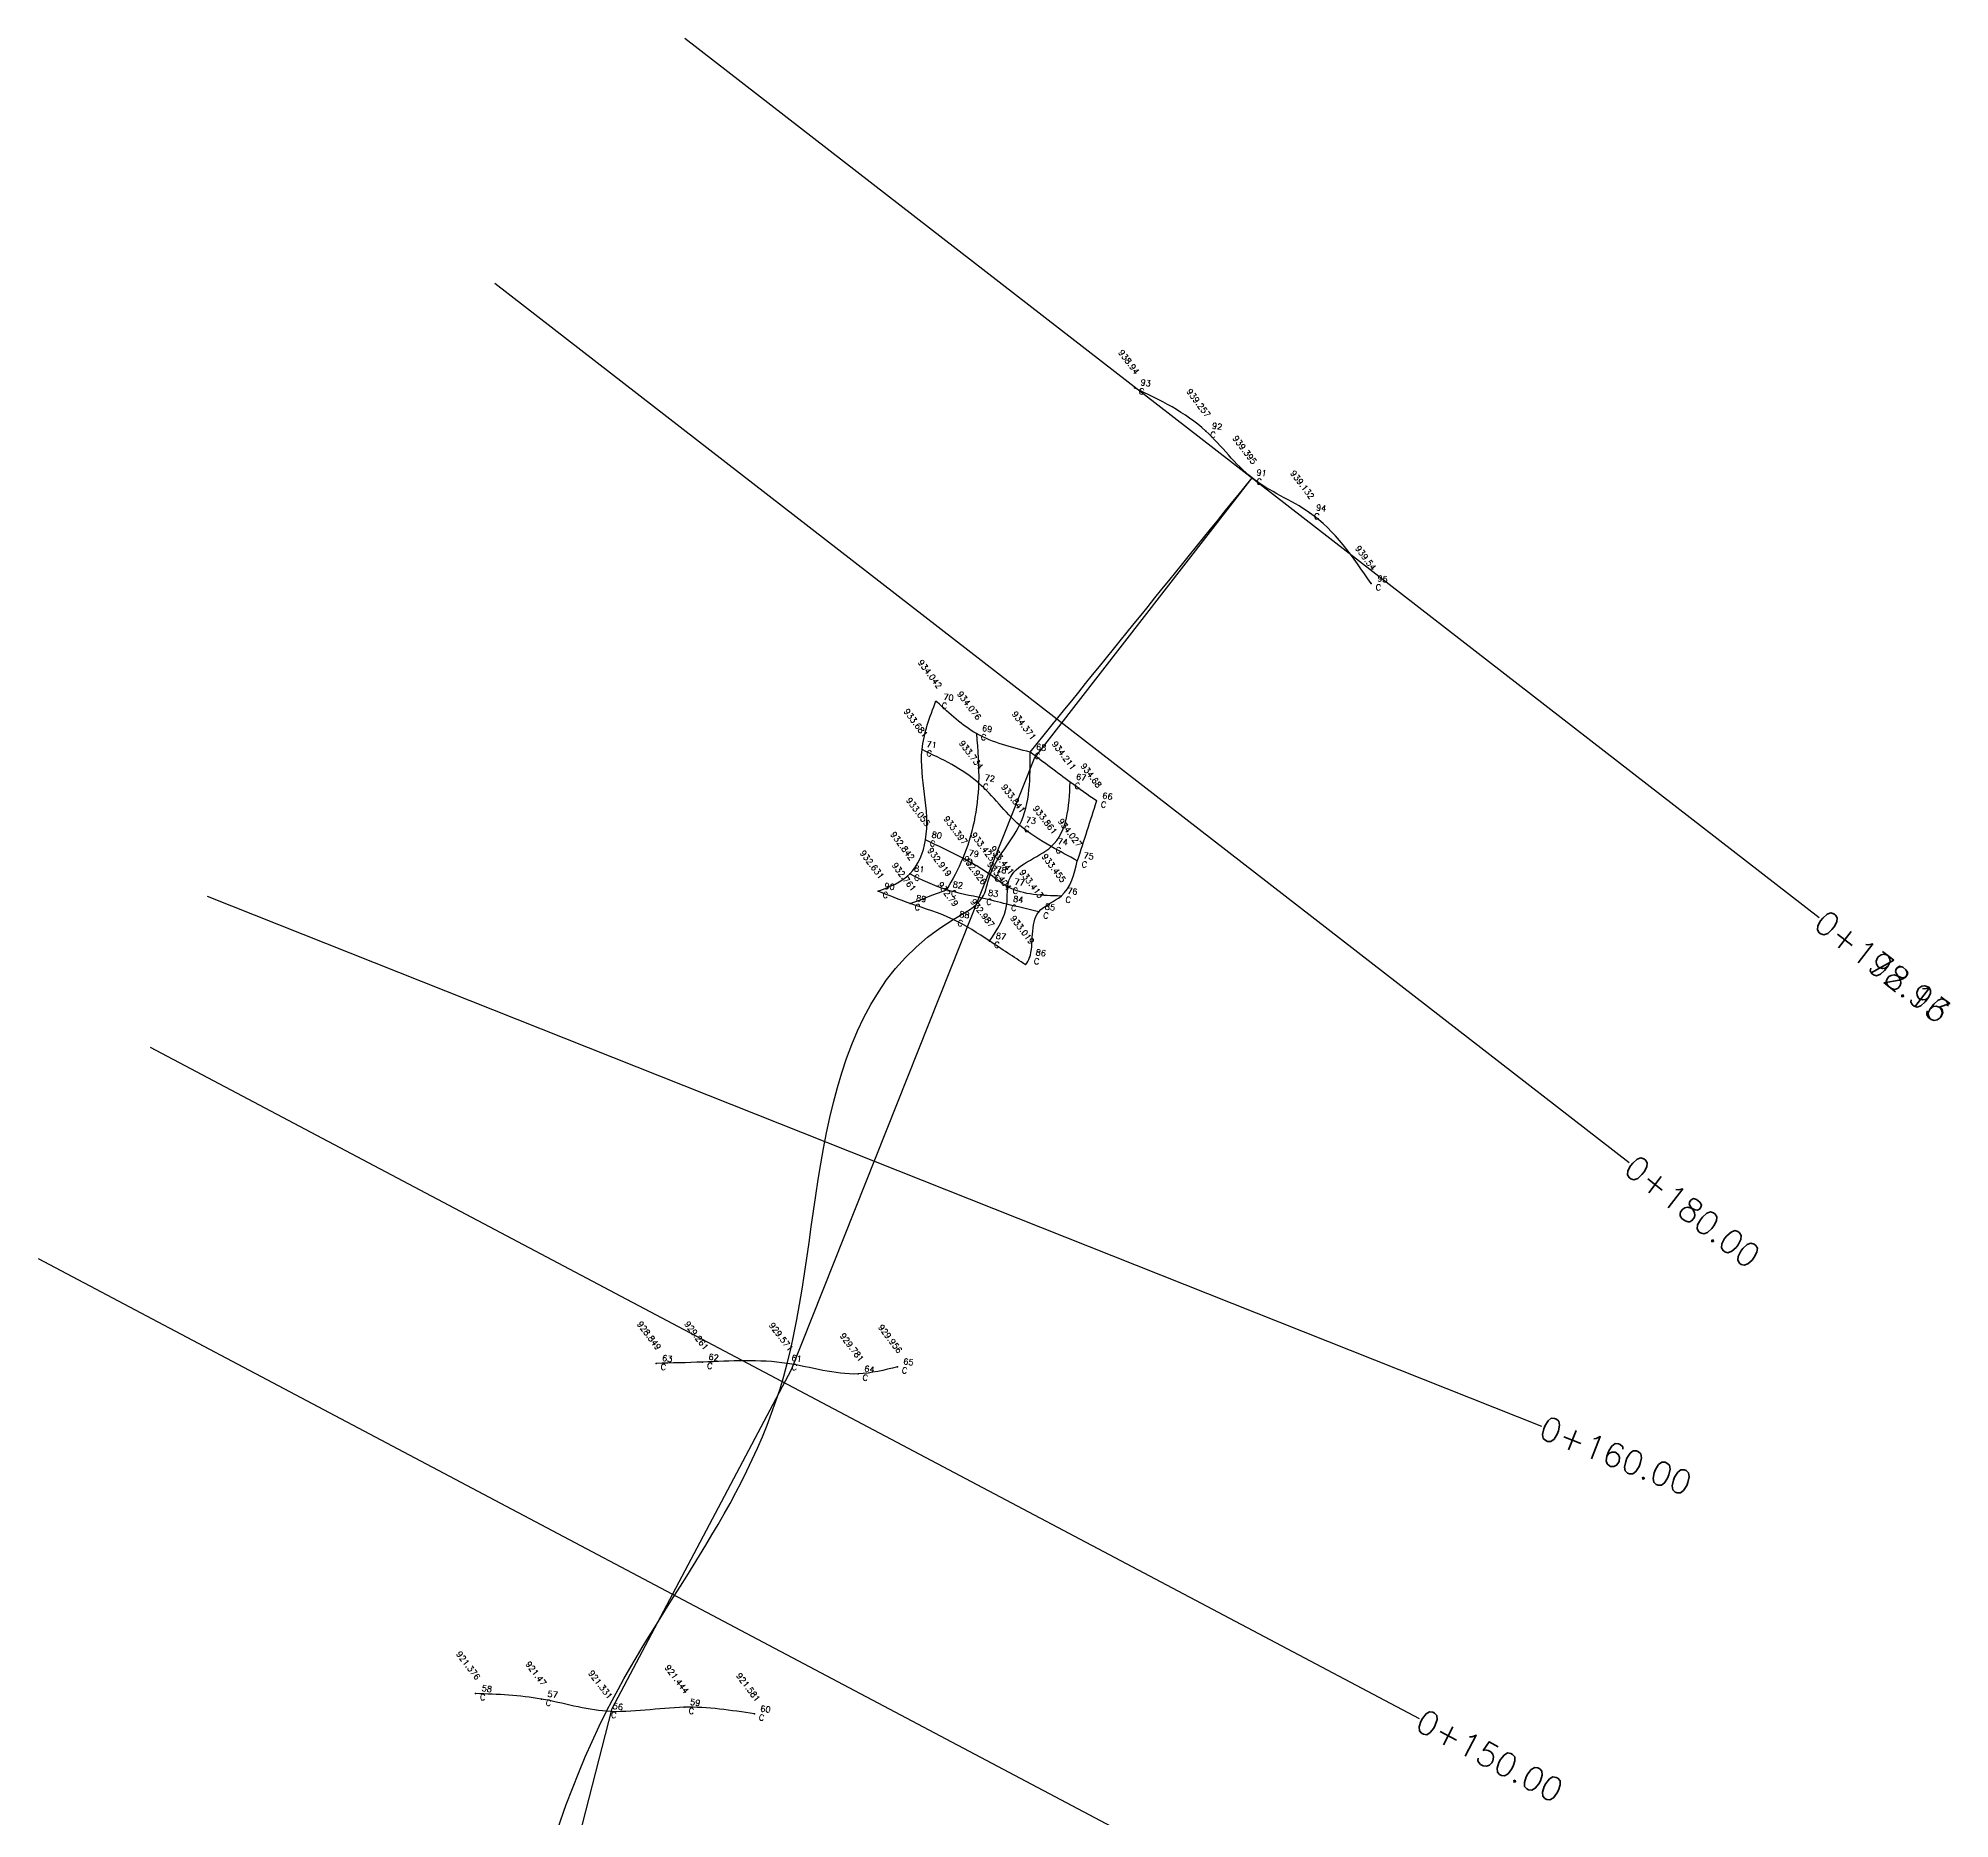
# Model space of a CAD drawing. Header units: millimetres. Extents: x 1849 to 4221, y 1726 to 2718.
# Drawn here: x 1858.1 to 1938, y 1851 to 1925.4 of the extents above; entities that cross this region are included whole.
import ezdxf
from ezdxf.enums import TextEntityAlignment as Align

# ---------------------------------------------------------------- set-up
doc = ezdxf.new("R2010")
doc.units = ezdxf.units.MM
for name, color, linetype in [('Chainage', 7, 'Continuous'), ('Points', 7, 'Continuous'), ('Points-ELV', 6, 'Continuous'), ('Points-NUM', 4, 'Continuous'), ('Points-TXT', 3, 'Continuous')]:
    doc.layers.add(name, color=color, linetype=linetype)
doc.styles.add('romans', font='romans.shx')

# ---------------------------------------------------------------- blocks, each defined once
blk = doc.blocks.new('POINTS')
at = {"layer": 'Points'}
blk.add_line((0, 0), (0, 0), dxfattribs=at)
blk.add_point((0, 0), dxfattribs=at)
at = {"layer": 'Points-ELV', "style": 'romans'}
blk.add_attdef('ELEV', text='', height=1, rotation=45, dxfattribs=at).set_placement((0, 0), align=Align.BOTTOM_LEFT)
at = {"layer": 'Points-NUM', "style": 'romans'}
blk.add_attdef('PTNUM', text='', height=1, dxfattribs=at).set_placement((0, 0), align=Align.BOTTOM_RIGHT)
at = {"layer": 'Points-TXT', "style": 'romans'}
blk.add_attdef('DESC', text='', height=1, dxfattribs=at).set_placement((0, 0), align=Align.BOTTOM_RIGHT)

msp = doc.modelspace()

# ---------------------------------------------------------------- linework, layer by layer
msp.add_lwpolyline([(1900.846, 1730.73), (1902.408, 1743.622), (1899.678, 1755.174), (1893.715, 1774.143), (1892.998, 1792.879), (1894.779, 1812.59), (1876.057, 1832.087), (1882.094, 1855.604), (1889.594, 1869.777), (1899.746, 1895.335), (1908.835, 1907.056)])
for points in [[(1913.818, 1902.635, 939.54), (1911.243, 1905.601, 939.132), (1908.835, 1907.056, 939.395), (1906.906, 1909.015, 939.257), (1903.921, 1910.827, 938.94)], [(1899.565, 1895.592, 934.371), (1908.835, 1907.056, 939.395)], [(1893.215, 1889.774, 932.631), (1894.531, 1890.497, 932.842), (1895.189, 1891.92, 933.055), (1895.044, 1895.696, 933.681), (1895.627, 1897.733, 934.042)], [(1897.32, 1896.367, 934.076), (1897.407, 1894.301, 933.734), (1896.748, 1891.152, 933.397), (1896.072, 1889.836, 932.919)], [(1875.825, 1831.972, 916.254), (1881.862, 1855.489, 921.331), (1889.413, 1870.034, 929.571), (1896.345, 1888.595, 932.79), (1897.548, 1889.487, 932.926), (1897.891, 1890.468, 933.423), (1899.123, 1892.537, 933.841), (1899.565, 1895.592, 934.371)], [(1901.534, 1891.048, 934.027), (1900.446, 1891.645, 933.861), (1899.123, 1892.537, 933.841), (1897.407, 1894.301, 933.734), (1895.044, 1895.696, 933.681)], [(1902.336, 1893.55, 934.68), (1901.237, 1894.336, 934.211), (1899.565, 1895.592, 934.371)], [(1902.336, 1893.55, 934.68), (1901.534, 1891.048, 934.027)], [(1899.375, 1886.697, 933.233), (1899.537, 1887.002, 933.019), (1899.923, 1888.914, 933.413), (1900.857, 1889.574, 933.455), (1901.534, 1891.048, 934.027)], [(1894.553, 1889.263, 932.761), (1896.072, 1889.836, 932.919)], [(1894.018, 1869.894, 929.956), (1892.375, 1869.593, 929.781), (1889.413, 1870.034, 929.571), (1885.876, 1870.088, 929.261), (1883.936, 1870.037, 928.849)], [(1888.042, 1855.38, 921.581), (1885.107, 1855.657, 921.444), (1881.862, 1855.489, 921.331), (1879.135, 1856, 921.47), (1876.385, 1856.233, 921.376)]]:
    msp.add_spline(points, degree=3)
for points, knots in [([(1899.565, 1895.592, 934.371), (1898.784, 1895.786, 934.25), (1897.315, 1896.151, 934.022), (1896.182, 1897.213, 934.037), (1895.645, 1897.716, 934.042), (1895.627, 1897.733, 934.042)], [0, 0, 0, 0, 2.393417, 4.497124, 4.568003, 4.568003, 4.568003, 4.568003]), ([(1897.871, 1887.689, 932.987), (1898.192, 1888.169, 933.17), (1898.699, 1888.927, 933.458), (1898.487, 1890.802, 933.389), (1901.091, 1891.431, 933.982), (1901.185, 1893.305, 934.132), (1901.237, 1894.336, 934.211)], [0, 0, 0, 0, 1.7538, 2.770986, 5.057086, 7.883856, 7.883856, 7.883856, 7.883856]), ([(1900.857, 1889.574, 933.455), (1900.075, 1889.591, 933.456), (1898.974, 1889.615, 933.458), (1897.791, 1890.577, 933.411), (1896.622, 1891.239, 933.455), (1895.709, 1891.673, 933.201), (1895.189, 1891.92, 933.055)], [0, 0, 0, 0, 2.243298, 3.156689, 4.489053, 6.260061, 6.260061, 6.260061, 6.260061]), ([(1899.923, 1888.914, 933.413), (1899.462, 1889.023, 933.475), (1898.611, 1889.225, 933.591), (1897.486, 1889.518, 932.704), (1895.983, 1889.785, 933.003), (1895.03, 1890.252, 932.898), (1894.531, 1890.497, 932.842)], [0, 0, 0, 0, 1.376763, 2.545375, 4.062242, 5.740859, 5.740859, 5.740859, 5.740859]), ([(1899.375, 1886.697, 933.233), (1898.875, 1887.027, 933.153), (1897.881, 1887.683, 932.99), (1896.348, 1888.693, 932.729), (1894.69, 1889.19, 932.812), (1893.658, 1889.599, 932.685), (1893.215, 1889.774, 932.631)], [931.174018, 931.174018, 931.174018, 931.174018, 932.988829, 934.774893, 936.68714, 938.124935, 938.124935, 938.124935, 938.124935])]:
    msp.add_open_spline(points, degree=3, knots=knots)
at = {"layer": 'Chainage'}
for p, q in [((1885.127, 1925.439), (1932.542, 1888.673)), ((1885.127, 1925.439), (1932.542, 1888.673)), ((1877.186, 1915.198), (1924.602, 1878.432)), ((1865.173, 1889.563), (1920.935, 1867.414)), ((1862.785, 1883.255), (1915.817, 1855.192)), ((1858.108, 1874.416), (1911.14, 1846.353))]:
    msp.add_line(p, q, dxfattribs=at)

# ---------------------------------------------------------------- block references
at = {"layer": 'Points', "linetype": 'Continuous'}
ref = msp.add_blockref('POINTS', (1903.921, 1910.827, 938.94), dxfattribs=dict(at, xscale=-1, rotation=352.1430680032618))
ref.add_attrib('PTNUM', '93', dxfattribs={"layer": 'Points-NUM', "height": 0.25, "rotation": 352.14307, "style": 'romans'}).set_placement((1904.578, 1910.8, 938.94), align=Align.BOTTOM_RIGHT)
ref.add_attrib('DESC', 'C', dxfattribs={"layer": 'Points-TXT', "height": 0.25, "rotation": 352.14307, "style": 'romans'}).set_placement((1904.303, 1910.459, 938.94), align=Align.BOTTOM_RIGHT)
ref.add_attrib('ELEV', '938.94', dxfattribs={"layer": 'Points-ELV', "height": 0.25, "rotation": 307.14307, "style": 'romans'}).set_placement((1903.174, 1912.252, 938.94), align=Align.BOTTOM_LEFT)
ref = msp.add_blockref('POINTS', (1906.906, 1909.015, 939.257), dxfattribs=dict(at, xscale=-1, rotation=352.1430680032618))
ref.add_attrib('PTNUM', '92', dxfattribs={"layer": 'Points-NUM', "height": 0.25, "rotation": 352.14307, "style": 'romans'}).set_placement((1907.563, 1908.988, 939.257), align=Align.BOTTOM_RIGHT)
ref.add_attrib('DESC', 'C', dxfattribs={"layer": 'Points-TXT', "height": 0.25, "rotation": 352.14307, "style": 'romans'}).set_placement((1907.288, 1908.647, 939.257), align=Align.BOTTOM_RIGHT)
ref.add_attrib('ELEV', '939.257', dxfattribs={"layer": 'Points-ELV', "height": 0.25, "rotation": 307.14307, "style": 'romans'}).set_placement((1906.023, 1910.62, 939.257), align=Align.BOTTOM_LEFT)
ref = msp.add_blockref('POINTS', (1908.835, 1907.056, 939.395), dxfattribs=dict(at, xscale=-1, rotation=352.1430680032618))
ref.add_attrib('PTNUM', '91', dxfattribs={"layer": 'Points-NUM', "height": 0.25, "rotation": 352.14307, "style": 'romans'}).set_placement((1909.421, 1907.038, 939.395), align=Align.BOTTOM_RIGHT)
ref.add_attrib('DESC', 'C', dxfattribs={"layer": 'Points-TXT', "height": 0.25, "rotation": 352.14307, "style": 'romans'}).set_placement((1909.216, 1906.688, 939.395), align=Align.BOTTOM_RIGHT)
ref.add_attrib('ELEV', '939.395', dxfattribs={"layer": 'Points-ELV', "height": 0.25, "rotation": 307.14307, "style": 'romans'}).set_placement((1907.951, 1908.661, 939.395), align=Align.BOTTOM_LEFT)
ref = msp.add_blockref('POINTS', (1911.243, 1905.601, 939.132), dxfattribs=dict(at, xscale=-1, rotation=352.1430680032618))
ref.add_attrib('PTNUM', '94', dxfattribs={"layer": 'Points-NUM', "height": 0.25, "rotation": 352.14307, "style": 'romans'}).set_placement((1911.912, 1905.572, 939.132), align=Align.BOTTOM_RIGHT)
ref.add_attrib('DESC', 'C', dxfattribs={"layer": 'Points-TXT', "height": 0.25, "rotation": 352.14307, "style": 'romans'}).set_placement((1911.625, 1905.233, 939.132), align=Align.BOTTOM_RIGHT)
ref.add_attrib('ELEV', '939.132', dxfattribs={"layer": 'Points-ELV', "height": 0.25, "rotation": 307.14307, "style": 'romans'}).set_placement((1910.36, 1907.206, 939.132), align=Align.BOTTOM_LEFT)
ref = msp.add_blockref('POINTS', (1913.818, 1902.635, 939.54), dxfattribs=dict(at, xscale=-1, rotation=352.1430680032618))
ref.add_attrib('PTNUM', '95', dxfattribs={"layer": 'Points-NUM', "height": 0.25, "rotation": 352.14307, "style": 'romans'}).set_placement((1914.475, 1902.608, 939.54), align=Align.BOTTOM_RIGHT)
ref.add_attrib('DESC', 'C', dxfattribs={"layer": 'Points-TXT', "height": 0.25, "rotation": 352.14307, "style": 'romans'}).set_placement((1914.2, 1902.267, 939.54), align=Align.BOTTOM_RIGHT)
ref.add_attrib('ELEV', '939.54', dxfattribs={"layer": 'Points-ELV', "height": 0.25, "rotation": 307.14307, "style": 'romans'}).set_placement((1913.071, 1904.06, 939.54), align=Align.BOTTOM_LEFT)
ref = msp.add_blockref('POINTS', (1895.68, 1897.683, 934.042), dxfattribs=dict(at, xscale=-1, rotation=352.1430680032618))
ref.add_attrib('PTNUM', '70', dxfattribs={"layer": 'Points-NUM', "height": 0.25, "rotation": 352.14307, "style": 'romans'}).set_placement((1896.337, 1897.656, 934.042), align=Align.BOTTOM_RIGHT)
ref.add_attrib('DESC', 'C', dxfattribs={"layer": 'Points-TXT', "height": 0.25, "rotation": 352.14307, "style": 'romans'}).set_placement((1896.062, 1897.315, 934.042), align=Align.BOTTOM_RIGHT)
ref.add_attrib('ELEV', '934.042', dxfattribs={"layer": 'Points-ELV', "height": 0.25, "rotation": 307.14307, "style": 'romans'}).set_placement((1894.797, 1899.289, 934.042), align=Align.BOTTOM_LEFT)
ref = msp.add_blockref('POINTS', (1895.044, 1895.696, 933.681), dxfattribs=dict(at, xscale=-1, rotation=352.1430680032618))
ref.add_attrib('PTNUM', '71', dxfattribs={"layer": 'Points-NUM', "height": 0.25, "rotation": 352.14307, "style": 'romans'}).set_placement((1895.63, 1895.678, 933.681), align=Align.BOTTOM_RIGHT)
ref.add_attrib('DESC', 'C', dxfattribs={"layer": 'Points-TXT', "height": 0.25, "rotation": 352.14307, "style": 'romans'}).set_placement((1895.426, 1895.328, 933.681), align=Align.BOTTOM_RIGHT)
ref.add_attrib('ELEV', '933.681', dxfattribs={"layer": 'Points-ELV', "height": 0.25, "rotation": 307.14307, "style": 'romans'}).set_placement((1894.204, 1897.244, 933.681), align=Align.BOTTOM_LEFT)
ref = msp.add_blockref('POINTS', (1897.32, 1896.367, 934.076), dxfattribs=dict(at, xscale=-1, rotation=352.1430680032618))
ref.add_attrib('PTNUM', '69', dxfattribs={"layer": 'Points-NUM', "height": 0.25, "rotation": 352.14307, "style": 'romans'}).set_placement((1897.954, 1896.343, 934.076), align=Align.BOTTOM_RIGHT)
ref.add_attrib('DESC', 'C', dxfattribs={"layer": 'Points-TXT', "height": 0.25, "rotation": 352.14307, "style": 'romans'}).set_placement((1897.702, 1895.999, 934.076), align=Align.BOTTOM_RIGHT)
ref.add_attrib('ELEV', '934.076', dxfattribs={"layer": 'Points-ELV', "height": 0.25, "rotation": 307.14307, "style": 'romans'}).set_placement((1896.437, 1897.972, 934.076), align=Align.BOTTOM_LEFT)
ref = msp.add_blockref('POINTS', (1899.565, 1895.592, 934.371), dxfattribs=dict(at, xscale=-1, rotation=352.1430680032618))
ref.add_attrib('PTNUM', '68', dxfattribs={"layer": 'Points-NUM', "height": 0.25, "rotation": 352.14307, "style": 'romans'}).set_placement((1900.211, 1895.566, 934.371), align=Align.BOTTOM_RIGHT)
ref.add_attrib('DESC', 'C', dxfattribs={"layer": 'Points-TXT', "height": 0.25, "rotation": 352.14307, "style": 'romans'}).set_placement((1899.947, 1895.224, 934.371), align=Align.BOTTOM_RIGHT)
ref.add_attrib('ELEV', '934.371', dxfattribs={"layer": 'Points-ELV', "height": 0.25, "rotation": 307.14307, "style": 'romans'}).set_placement((1898.725, 1897.14, 934.371), align=Align.BOTTOM_LEFT)
ref = msp.add_blockref('POINTS', (1897.407, 1894.301, 933.734), dxfattribs=dict(at, xscale=-1, rotation=352.1430680032618))
ref.add_attrib('PTNUM', '72', dxfattribs={"layer": 'Points-NUM', "height": 0.25, "rotation": 352.14307, "style": 'romans'}).set_placement((1898.064, 1894.273, 933.734), align=Align.BOTTOM_RIGHT)
ref.add_attrib('DESC', 'C', dxfattribs={"layer": 'Points-TXT', "height": 0.25, "rotation": 352.14307, "style": 'romans'}).set_placement((1897.788, 1893.933, 933.734), align=Align.BOTTOM_RIGHT)
ref.add_attrib('ELEV', '933.734', dxfattribs={"layer": 'Points-ELV', "height": 0.25, "rotation": 307.14307, "style": 'romans'}).set_placement((1896.516, 1895.915, 933.734), align=Align.BOTTOM_LEFT)
ref = msp.add_blockref('POINTS', (1901.237, 1894.336, 934.211), dxfattribs=dict(at, xscale=-1, rotation=352.1430680032618))
ref.add_attrib('PTNUM', '67', dxfattribs={"layer": 'Points-NUM', "height": 0.25, "rotation": 352.14307, "style": 'romans'}).set_placement((1901.883, 1894.31, 934.211), align=Align.BOTTOM_RIGHT)
ref.add_attrib('DESC', 'C', dxfattribs={"layer": 'Points-TXT', "height": 0.25, "rotation": 352.14307, "style": 'romans'}).set_placement((1901.619, 1893.968, 934.211), align=Align.BOTTOM_RIGHT)
ref.add_attrib('ELEV', '934.211', dxfattribs={"layer": 'Points-ELV', "height": 0.25, "rotation": 307.14307, "style": 'romans'}).set_placement((1900.397, 1895.885, 934.211), align=Align.BOTTOM_LEFT)
ref = msp.add_blockref('POINTS', (1902.336, 1893.55, 934.68), dxfattribs=dict(at, xscale=-1, rotation=352.1430680032618))
ref.add_attrib('PTNUM', '66', dxfattribs={"layer": 'Points-NUM', "height": 0.25, "rotation": 352.14307, "style": 'romans'}).set_placement((1902.982, 1893.524, 934.68), align=Align.BOTTOM_RIGHT)
ref.add_attrib('DESC', 'C', dxfattribs={"layer": 'Points-TXT', "height": 0.25, "rotation": 352.14307, "style": 'romans'}).set_placement((1902.718, 1893.182, 934.68), align=Align.BOTTOM_RIGHT)
ref.add_attrib('ELEV', '934.68', dxfattribs={"layer": 'Points-ELV', "height": 0.25, "rotation": 307.14307, "style": 'romans'}).set_placement((1901.597, 1894.965, 934.68), align=Align.BOTTOM_LEFT)
ref = msp.add_blockref('POINTS', (1899.123, 1892.537, 933.841), dxfattribs=dict(at, xscale=-1, rotation=352.1430680032618))
ref.add_attrib('PTNUM', '73', dxfattribs={"layer": 'Points-NUM', "height": 0.25, "rotation": 352.14307, "style": 'romans'}).set_placement((1899.78, 1892.509, 933.841), align=Align.BOTTOM_RIGHT)
ref.add_attrib('DESC', 'C', dxfattribs={"layer": 'Points-TXT', "height": 0.25, "rotation": 352.14307, "style": 'romans'}).set_placement((1899.504, 1892.168, 933.841), align=Align.BOTTOM_RIGHT)
ref.add_attrib('ELEV', '933.841', dxfattribs={"layer": 'Points-ELV', "height": 0.25, "rotation": 307.14307, "style": 'romans'}).set_placement((1898.282, 1894.085, 933.841), align=Align.BOTTOM_LEFT)
ref = msp.add_blockref('POINTS', (1895.189, 1891.92, 933.055), dxfattribs=dict(at, xscale=-1, rotation=352.1430680032618))
ref.add_attrib('PTNUM', '80', dxfattribs={"layer": 'Points-NUM', "height": 0.25, "rotation": 352.14307, "style": 'romans'}).set_placement((1895.847, 1891.893, 933.055), align=Align.BOTTOM_RIGHT)
ref.add_attrib('DESC', 'C', dxfattribs={"layer": 'Points-TXT', "height": 0.25, "rotation": 352.14307, "style": 'romans'}).set_placement((1895.571, 1891.552, 933.055), align=Align.BOTTOM_RIGHT)
ref.add_attrib('ELEV', '933.055', dxfattribs={"layer": 'Points-ELV', "height": 0.25, "rotation": 307.14307, "style": 'romans'}).set_placement((1894.306, 1893.526, 933.055), align=Align.BOTTOM_LEFT)
ref = msp.add_blockref('POINTS', (1896.748, 1891.152, 933.397), dxfattribs=dict(at, xscale=-1, rotation=352.1430680032618))
ref.add_attrib('PTNUM', '79', dxfattribs={"layer": 'Points-NUM', "height": 0.25, "rotation": 352.14307, "style": 'romans'}).set_placement((1897.393, 1891.126, 933.397), align=Align.BOTTOM_RIGHT)
ref.add_attrib('DESC', 'C', dxfattribs={"layer": 'Points-TXT', "height": 0.25, "rotation": 352.14307, "style": 'romans'}).set_placement((1897.13, 1890.784, 933.397), align=Align.BOTTOM_RIGHT)
ref.add_attrib('ELEV', '933.397', dxfattribs={"layer": 'Points-ELV', "height": 0.25, "rotation": 307.14307, "style": 'romans'}).set_placement((1895.865, 1892.757, 933.397), align=Align.BOTTOM_LEFT)
ref = msp.add_blockref('POINTS', (1900.446, 1891.645, 933.861), dxfattribs=dict(at, xscale=-1, rotation=352.1430680032618))
ref.add_attrib('PTNUM', '74', dxfattribs={"layer": 'Points-NUM', "height": 0.25, "rotation": 352.14307, "style": 'romans'}).set_placement((1901.115, 1891.616, 933.861), align=Align.BOTTOM_RIGHT)
ref.add_attrib('DESC', 'C', dxfattribs={"layer": 'Points-TXT', "height": 0.25, "rotation": 352.14307, "style": 'romans'}).set_placement((1900.828, 1891.277, 933.861), align=Align.BOTTOM_RIGHT)
ref.add_attrib('ELEV', '933.861', dxfattribs={"layer": 'Points-ELV', "height": 0.25, "rotation": 307.14307, "style": 'romans'}).set_placement((1899.606, 1893.193, 933.861), align=Align.BOTTOM_LEFT)
ref = msp.add_blockref('POINTS', (1901.534, 1891.048, 934.027), dxfattribs=dict(at, xscale=-1, rotation=352.1430680032618))
ref.add_attrib('PTNUM', '75', dxfattribs={"layer": 'Points-NUM', "height": 0.25, "rotation": 352.14307, "style": 'romans'}).set_placement((1902.191, 1891.02, 934.027), align=Align.BOTTOM_RIGHT)
ref.add_attrib('DESC', 'C', dxfattribs={"layer": 'Points-TXT', "height": 0.25, "rotation": 352.14307, "style": 'romans'}).set_placement((1901.915, 1890.68, 934.027), align=Align.BOTTOM_RIGHT)
ref.add_attrib('ELEV', '934.027', dxfattribs={"layer": 'Points-ELV', "height": 0.25, "rotation": 307.14307, "style": 'romans'}).set_placement((1900.65, 1892.653, 934.027), align=Align.BOTTOM_LEFT)
ref = msp.add_blockref('POINTS', (1894.531, 1890.497, 932.842), dxfattribs=dict(at, xscale=-1, rotation=352.1430680032618))
ref.add_attrib('PTNUM', '81', dxfattribs={"layer": 'Points-NUM', "height": 0.25, "rotation": 352.14307, "style": 'romans'}).set_placement((1895.117, 1890.479, 932.842), align=Align.BOTTOM_RIGHT)
ref.add_attrib('DESC', 'C', dxfattribs={"layer": 'Points-TXT', "height": 0.25, "rotation": 352.14307, "style": 'romans'}).set_placement((1894.912, 1890.129, 932.842), align=Align.BOTTOM_RIGHT)
ref.add_attrib('ELEV', '932.842', dxfattribs={"layer": 'Points-ELV', "height": 0.25, "rotation": 307.14307, "style": 'romans'}).set_placement((1893.647, 1892.102, 932.842), align=Align.BOTTOM_LEFT)
ref = msp.add_blockref('POINTS', (1897.891, 1890.468, 933.423), dxfattribs=dict(at, xscale=-1, rotation=352.1430680032618))
ref.add_attrib('PTNUM', '78', dxfattribs={"layer": 'Points-NUM', "height": 0.25, "rotation": 352.14307, "style": 'romans'}).set_placement((1898.548, 1890.441, 933.423), align=Align.BOTTOM_RIGHT)
ref.add_attrib('DESC', 'C', dxfattribs={"layer": 'Points-TXT', "height": 0.25, "rotation": 352.14307, "style": 'romans'}).set_placement((1898.273, 1890.1, 933.423), align=Align.BOTTOM_RIGHT)
ref.add_attrib('ELEV', '933.423', dxfattribs={"layer": 'Points-ELV', "height": 0.25, "rotation": 307.14307, "style": 'romans'}).set_placement((1897.008, 1892.074, 933.423), align=Align.BOTTOM_LEFT)
ref = msp.add_blockref('POINTS', (1893.215, 1889.774, 932.631), dxfattribs=dict(at, xscale=-1, rotation=352.1430680032618))
ref.add_attrib('PTNUM', '90', dxfattribs={"layer": 'Points-NUM', "height": 0.25, "rotation": 352.14307, "style": 'romans'}).set_placement((1893.873, 1889.747, 932.631), align=Align.BOTTOM_RIGHT)
ref.add_attrib('DESC', 'C', dxfattribs={"layer": 'Points-TXT', "height": 0.25, "rotation": 352.14307, "style": 'romans'}).set_placement((1893.597, 1889.406, 932.631), align=Align.BOTTOM_RIGHT)
ref.add_attrib('ELEV', '932.631', dxfattribs={"layer": 'Points-ELV', "height": 0.25, "rotation": 307.14307, "style": 'romans'}).set_placement((1892.375, 1891.322, 932.631), align=Align.BOTTOM_LEFT)
ref = msp.add_blockref('POINTS', (1896.072, 1889.836, 932.919), dxfattribs=dict(at, xscale=-1, rotation=352.1430680032618))
ref.add_attrib('PTNUM', '82', dxfattribs={"layer": 'Points-NUM', "height": 0.25, "rotation": 352.14307, "style": 'romans'}).set_placement((1896.729, 1889.809, 932.919), align=Align.BOTTOM_RIGHT)
ref.add_attrib('DESC', 'C', dxfattribs={"layer": 'Points-TXT', "height": 0.25, "rotation": 352.14307, "style": 'romans'}).set_placement((1896.454, 1889.468, 932.919), align=Align.BOTTOM_RIGHT)
ref.add_attrib('ELEV', '932.919', dxfattribs={"layer": 'Points-ELV', "height": 0.25, "rotation": 307.14307, "style": 'romans'}).set_placement((1895.196, 1891.432, 932.919), align=Align.BOTTOM_LEFT)
ref = msp.add_blockref('POINTS', (1897.548, 1889.487, 932.926), dxfattribs=dict(at, xscale=-1, rotation=352.1430680032618))
ref.add_attrib('PTNUM', '83', dxfattribs={"layer": 'Points-NUM', "height": 0.25, "rotation": 352.14307, "style": 'romans'}).set_placement((1898.205, 1889.46, 932.926), align=Align.BOTTOM_RIGHT)
ref.add_attrib('DESC', 'C', dxfattribs={"layer": 'Points-TXT', "height": 0.25, "rotation": 352.14307, "style": 'romans'}).set_placement((1897.93, 1889.119, 932.926), align=Align.BOTTOM_RIGHT)
ref.add_attrib('ELEV', '932.926', dxfattribs={"layer": 'Points-ELV', "height": 0.25, "rotation": 307.14307, "style": 'romans'}).set_placement((1896.665, 1891.092, 932.926), align=Align.BOTTOM_LEFT)
ref = msp.add_blockref('POINTS', (1898.584, 1889.236, 933.404), dxfattribs=dict(at, xscale=-1, rotation=352.1430680032618))
ref.add_attrib('PTNUM', '84', dxfattribs={"layer": 'Points-NUM', "height": 0.25, "rotation": 352.14307, "style": 'romans'}).set_placement((1899.253, 1889.207, 933.404), align=Align.BOTTOM_RIGHT)
ref.add_attrib('DESC', 'C', dxfattribs={"layer": 'Points-TXT', "height": 0.25, "rotation": 352.14307, "style": 'romans'}).set_placement((1898.966, 1888.868, 933.404), align=Align.BOTTOM_RIGHT)
ref.add_attrib('ELEV', '933.404', dxfattribs={"layer": 'Points-ELV', "height": 0.25, "rotation": 307.14307, "style": 'romans'}).set_placement((1897.694, 1890.851, 933.404), align=Align.BOTTOM_LEFT)
ref = msp.add_blockref('POINTS', (1898.646, 1889.954, 933.441), dxfattribs=dict(at, xscale=-1, rotation=352.1430680032618))
ref.add_attrib('PTNUM', '77', dxfattribs={"layer": 'Points-NUM', "height": 0.25, "rotation": 352.14307, "style": 'romans'}).set_placement((1899.303, 1889.927, 933.441), align=Align.BOTTOM_RIGHT)
ref.add_attrib('DESC', 'C', dxfattribs={"layer": 'Points-TXT', "height": 0.25, "rotation": 352.14307, "style": 'romans'}).set_placement((1899.028, 1889.586, 933.441), align=Align.BOTTOM_RIGHT)
ref.add_attrib('ELEV', '933.441', dxfattribs={"layer": 'Points-ELV', "height": 0.25, "rotation": 307.14307, "style": 'romans'}).set_placement((1897.806, 1891.503, 933.441), align=Align.BOTTOM_LEFT)
ref = msp.add_blockref('POINTS', (1900.857, 1889.574, 933.455), dxfattribs=dict(at, xscale=-1, rotation=352.1430680032618))
ref.add_attrib('PTNUM', '76', dxfattribs={"layer": 'Points-NUM', "height": 0.25, "rotation": 352.14307, "style": 'romans'}).set_placement((1901.514, 1889.546, 933.455), align=Align.BOTTOM_RIGHT)
ref.add_attrib('DESC', 'C', dxfattribs={"layer": 'Points-TXT', "height": 0.25, "rotation": 352.14307, "style": 'romans'}).set_placement((1901.239, 1889.206, 933.455), align=Align.BOTTOM_RIGHT)
ref.add_attrib('ELEV', '933.455', dxfattribs={"layer": 'Points-ELV', "height": 0.25, "rotation": 307.14307, "style": 'romans'}).set_placement((1899.974, 1891.179, 933.455), align=Align.BOTTOM_LEFT)
ref = msp.add_blockref('POINTS', (1894.553, 1889.263, 932.761), dxfattribs=dict(at, xscale=-1, rotation=352.1430680032618))
ref.add_attrib('PTNUM', '89', dxfattribs={"layer": 'Points-NUM', "height": 0.25, "rotation": 352.14307, "style": 'romans'}).set_placement((1895.199, 1889.237, 932.761), align=Align.BOTTOM_RIGHT)
ref.add_attrib('DESC', 'C', dxfattribs={"layer": 'Points-TXT', "height": 0.25, "rotation": 352.14307, "style": 'romans'}).set_placement((1894.935, 1888.895, 932.761), align=Align.BOTTOM_RIGHT)
ref.add_attrib('ELEV', '932.761', dxfattribs={"layer": 'Points-ELV', "height": 0.25, "rotation": 307.14307, "style": 'romans'}).set_placement((1893.713, 1890.812, 932.761), align=Align.BOTTOM_LEFT)
ref = msp.add_blockref('POINTS', (1899.923, 1888.914, 933.413), dxfattribs=dict(at, xscale=-1, rotation=352.1430680032618))
ref.add_attrib('PTNUM', '85', dxfattribs={"layer": 'Points-NUM', "height": 0.25, "rotation": 352.14307, "style": 'romans'}).set_placement((1900.58, 1888.887, 933.413), align=Align.BOTTOM_RIGHT)
ref.add_attrib('DESC', 'C', dxfattribs={"layer": 'Points-TXT', "height": 0.25, "rotation": 352.14307, "style": 'romans'}).set_placement((1900.305, 1888.546, 933.413), align=Align.BOTTOM_RIGHT)
ref.add_attrib('ELEV', '933.413', dxfattribs={"layer": 'Points-ELV', "height": 0.25, "rotation": 307.14307, "style": 'romans'}).set_placement((1899.04, 1890.519, 933.413), align=Align.BOTTOM_LEFT)
ref = msp.add_blockref('POINTS', (1896.345, 1888.595, 932.79), dxfattribs=dict(at, xscale=-1, rotation=352.1430680032618))
ref.add_attrib('PTNUM', '88', dxfattribs={"layer": 'Points-NUM', "height": 0.25, "rotation": 352.14307, "style": 'romans'}).set_placement((1897.002, 1888.568, 932.79), align=Align.BOTTOM_RIGHT)
ref.add_attrib('DESC', 'C', dxfattribs={"layer": 'Points-TXT', "height": 0.25, "rotation": 352.14307, "style": 'romans'}).set_placement((1896.726, 1888.227, 932.79), align=Align.BOTTOM_RIGHT)
ref.add_attrib('ELEV', '932.79', dxfattribs={"layer": 'Points-ELV', "height": 0.25, "rotation": 307.14307, "style": 'romans'}).set_placement((1895.612, 1890.001, 932.79), align=Align.BOTTOM_LEFT)
ref = msp.add_blockref('POINTS', (1897.871, 1887.689, 932.987), dxfattribs=dict(at, xscale=-1, rotation=352.1430680032618))
ref.add_attrib('PTNUM', '87', dxfattribs={"layer": 'Points-NUM', "height": 0.25, "rotation": 352.14307, "style": 'romans'}).set_placement((1898.528, 1887.662, 932.987), align=Align.BOTTOM_RIGHT)
ref.add_attrib('DESC', 'C', dxfattribs={"layer": 'Points-TXT', "height": 0.25, "rotation": 352.14307, "style": 'romans'}).set_placement((1898.253, 1887.321, 932.987), align=Align.BOTTOM_RIGHT)
ref.add_attrib('ELEV', '932.987', dxfattribs={"layer": 'Points-ELV', "height": 0.25, "rotation": 307.14307, "style": 'romans'}).set_placement((1896.988, 1889.294, 932.987), align=Align.BOTTOM_LEFT)
ref = msp.add_blockref('POINTS', (1899.537, 1887.002, 933.019), dxfattribs=dict(at, xscale=-1, rotation=352.1430680032618))
ref.add_attrib('PTNUM', '86', dxfattribs={"layer": 'Points-NUM', "height": 0.25, "rotation": 352.14307, "style": 'romans'}).set_placement((1900.194, 1886.974, 933.019), align=Align.BOTTOM_RIGHT)
ref.add_attrib('DESC', 'C', dxfattribs={"layer": 'Points-TXT', "height": 0.25, "rotation": 352.14307, "style": 'romans'}).set_placement((1899.919, 1886.634, 933.019), align=Align.BOTTOM_RIGHT)
ref.add_attrib('ELEV', '933.019', dxfattribs={"layer": 'Points-ELV', "height": 0.25, "rotation": 307.14307, "style": 'romans'}).set_placement((1898.661, 1888.598, 933.019), align=Align.BOTTOM_LEFT)
ref = msp.add_blockref('POINTS', (1883.936, 1870.037, 928.849), dxfattribs=dict(at, xscale=-1, rotation=352.1430680032618))
ref.add_attrib('PTNUM', '63', dxfattribs={"layer": 'Points-NUM', "height": 0.25, "rotation": 352.14307, "style": 'romans'}).set_placement((1884.582, 1870.011, 928.849), align=Align.BOTTOM_RIGHT)
ref.add_attrib('DESC', 'C', dxfattribs={"layer": 'Points-TXT', "height": 0.25, "rotation": 352.14307, "style": 'romans'}).set_placement((1884.318, 1869.669, 928.849), align=Align.BOTTOM_RIGHT)
ref.add_attrib('ELEV', '928.849', dxfattribs={"layer": 'Points-ELV', "height": 0.25, "rotation": 307.14307, "style": 'romans'}).set_placement((1883.06, 1871.633, 928.849), align=Align.BOTTOM_LEFT)
ref = msp.add_blockref('POINTS', (1885.876, 1870.088, 929.261), dxfattribs=dict(at, xscale=-1, rotation=352.1430680032618))
ref.add_attrib('PTNUM', '62', dxfattribs={"layer": 'Points-NUM', "height": 0.25, "rotation": 352.14307, "style": 'romans'}).set_placement((1886.522, 1870.062, 929.261), align=Align.BOTTOM_RIGHT)
ref.add_attrib('DESC', 'C', dxfattribs={"layer": 'Points-TXT', "height": 0.25, "rotation": 352.14307, "style": 'romans'}).set_placement((1886.258, 1869.719, 929.261), align=Align.BOTTOM_RIGHT)
ref.add_attrib('ELEV', '929.261', dxfattribs={"layer": 'Points-ELV', "height": 0.25, "rotation": 307.14307, "style": 'romans'}).set_placement((1885.036, 1871.636, 929.261), align=Align.BOTTOM_LEFT)
ref = msp.add_blockref('POINTS', (1889.413, 1870.034, 929.571), dxfattribs=dict(at, xscale=-1, rotation=352.1430680032618))
ref.add_attrib('PTNUM', '61', dxfattribs={"layer": 'Points-NUM', "height": 0.25, "rotation": 352.14307, "style": 'romans'}).set_placement((1889.988, 1870.017, 929.571), align=Align.BOTTOM_RIGHT)
ref.add_attrib('DESC', 'C', dxfattribs={"layer": 'Points-TXT', "height": 0.25, "rotation": 352.14307, "style": 'romans'}).set_placement((1889.795, 1869.665, 929.571), align=Align.BOTTOM_RIGHT)
ref.add_attrib('ELEV', '929.571', dxfattribs={"layer": 'Points-ELV', "height": 0.25, "rotation": 307.14307, "style": 'romans'}).set_placement((1888.573, 1871.582, 929.571), align=Align.BOTTOM_LEFT)
ref = msp.add_blockref('POINTS', (1892.375, 1869.593, 929.781), dxfattribs=dict(at, xscale=-1, rotation=352.1430680032618))
ref.add_attrib('PTNUM', '64', dxfattribs={"layer": 'Points-NUM', "height": 0.25, "rotation": 352.14307, "style": 'romans'}).set_placement((1893.032, 1869.565, 929.781), align=Align.BOTTOM_RIGHT)
ref.add_attrib('DESC', 'C', dxfattribs={"layer": 'Points-TXT', "height": 0.25, "rotation": 352.14307, "style": 'romans'}).set_placement((1892.757, 1869.224, 929.781), align=Align.BOTTOM_RIGHT)
ref.add_attrib('ELEV', '929.781', dxfattribs={"layer": 'Points-ELV', "height": 0.25, "rotation": 307.14307, "style": 'romans'}).set_placement((1891.535, 1871.141, 929.781), align=Align.BOTTOM_LEFT)
ref = msp.add_blockref('POINTS', (1894.018, 1869.894, 929.956), dxfattribs=dict(at, xscale=-1, rotation=352.1430680032618))
ref.add_attrib('PTNUM', '65', dxfattribs={"layer": 'Points-NUM', "height": 0.25, "rotation": 352.14307, "style": 'romans'}).set_placement((1894.664, 1869.868, 929.956), align=Align.BOTTOM_RIGHT)
ref.add_attrib('DESC', 'C', dxfattribs={"layer": 'Points-TXT', "height": 0.25, "rotation": 352.14307, "style": 'romans'}).set_placement((1894.4, 1869.526, 929.956), align=Align.BOTTOM_RIGHT)
ref.add_attrib('ELEV', '929.956', dxfattribs={"layer": 'Points-ELV', "height": 0.25, "rotation": 307.14307, "style": 'romans'}).set_placement((1893.135, 1871.499, 929.956), align=Align.BOTTOM_LEFT)
ref = msp.add_blockref('POINTS', (1876.385, 1856.233, 921.376), dxfattribs=dict(at, xscale=-1, rotation=352.1430680032618))
ref.add_attrib('PTNUM', '58', dxfattribs={"layer": 'Points-NUM', "height": 0.25, "rotation": 352.14307, "style": 'romans'}).set_placement((1877.043, 1856.205, 921.376), align=Align.BOTTOM_RIGHT)
ref.add_attrib('DESC', 'C', dxfattribs={"layer": 'Points-TXT', "height": 0.25, "rotation": 352.14307, "style": 'romans'}).set_placement((1876.767, 1855.865, 921.376), align=Align.BOTTOM_RIGHT)
ref.add_attrib('ELEV', '921.376', dxfattribs={"layer": 'Points-ELV', "height": 0.25, "rotation": 307.14307, "style": 'romans'}).set_placement((1875.502, 1857.838, 921.376), align=Align.BOTTOM_LEFT)
ref = msp.add_blockref('POINTS', (1879.135, 1856, 921.47), dxfattribs=dict(at, xscale=-1, rotation=352.1430680032618))
ref.add_attrib('PTNUM', '57', dxfattribs={"layer": 'Points-NUM', "height": 0.25, "rotation": 352.14307, "style": 'romans'}).set_placement((1879.792, 1855.972, 921.47), align=Align.BOTTOM_RIGHT)
ref.add_attrib('DESC', 'C', dxfattribs={"layer": 'Points-TXT', "height": 0.25, "rotation": 352.14307, "style": 'romans'}).set_placement((1879.517, 1855.632, 921.47), align=Align.BOTTOM_RIGHT)
ref.add_attrib('ELEV', '921.47', dxfattribs={"layer": 'Points-ELV', "height": 0.25, "rotation": 307.14307, "style": 'romans'}).set_placement((1878.396, 1857.415, 921.47), align=Align.BOTTOM_LEFT)
ref = msp.add_blockref('POINTS', (1881.862, 1855.489, 921.331), dxfattribs=dict(at, xscale=-1, rotation=352.1430680032618))
ref.add_attrib('PTNUM', '56', dxfattribs={"layer": 'Points-NUM', "height": 0.25, "rotation": 352.14307, "style": 'romans'}).set_placement((1882.519, 1855.462, 921.331), align=Align.BOTTOM_RIGHT)
ref.add_attrib('DESC', 'C', dxfattribs={"layer": 'Points-TXT', "height": 0.25, "rotation": 352.14307, "style": 'romans'}).set_placement((1882.244, 1855.121, 921.331), align=Align.BOTTOM_RIGHT)
ref.add_attrib('ELEV', '921.331', dxfattribs={"layer": 'Points-ELV', "height": 0.25, "rotation": 307.14307, "style": 'romans'}).set_placement((1881.022, 1857.037, 921.331), align=Align.BOTTOM_LEFT)
ref = msp.add_blockref('POINTS', (1885.107, 1855.657, 921.444), dxfattribs=dict(at, xscale=-1, rotation=352.1430680032618))
ref.add_attrib('PTNUM', '59', dxfattribs={"layer": 'Points-NUM', "height": 0.25, "rotation": 352.14307, "style": 'romans'}).set_placement((1885.752, 1855.631, 921.444), align=Align.BOTTOM_RIGHT)
ref.add_attrib('DESC', 'C', dxfattribs={"layer": 'Points-TXT', "height": 0.25, "rotation": 352.14307, "style": 'romans'}).set_placement((1885.488, 1855.289, 921.444), align=Align.BOTTOM_RIGHT)
ref.add_attrib('ELEV', '921.444', dxfattribs={"layer": 'Points-ELV', "height": 0.25, "rotation": 307.14307, "style": 'romans'}).set_placement((1884.216, 1857.272, 921.444), align=Align.BOTTOM_LEFT)
ref = msp.add_blockref('POINTS', (1888.042, 1855.38, 921.581), dxfattribs=dict(at, xscale=-1, rotation=352.1430680032618))
ref.add_attrib('PTNUM', '60', dxfattribs={"layer": 'Points-NUM', "height": 0.25, "rotation": 352.14307, "style": 'romans'}).set_placement((1888.688, 1855.354, 921.581), align=Align.BOTTOM_RIGHT)
ref.add_attrib('DESC', 'C', dxfattribs={"layer": 'Points-TXT', "height": 0.25, "rotation": 352.14307, "style": 'romans'}).set_placement((1888.424, 1855.012, 921.581), align=Align.BOTTOM_RIGHT)
ref.add_attrib('ELEV', '921.581', dxfattribs={"layer": 'Points-ELV', "height": 0.25, "rotation": 307.14307, "style": 'romans'}).set_placement((1887.202, 1856.929, 921.581), align=Align.BOTTOM_LEFT)

# ---------------------------------------------------------------- texts
at = {"layer": 'Chainage', "style": 'romans'}
for s, rotation, p in [('0+178.13', 322.2102, (1932.542, 1888.673)), ('0+192.96', 322.2102, (1932.542, 1888.673)), ('0+180.00', 322.2102, (1924.602, 1878.432)), ('0+160.00', 338.33623, (1920.935, 1867.414)), ('0+150.00', 332.11356, (1915.817, 1855.192))]:
    msp.add_text(s, height=1, rotation=rotation, dxfattribs=at).set_placement(p, align=Align.MIDDLE_LEFT)

doc.saveas('drawing.dxf')
